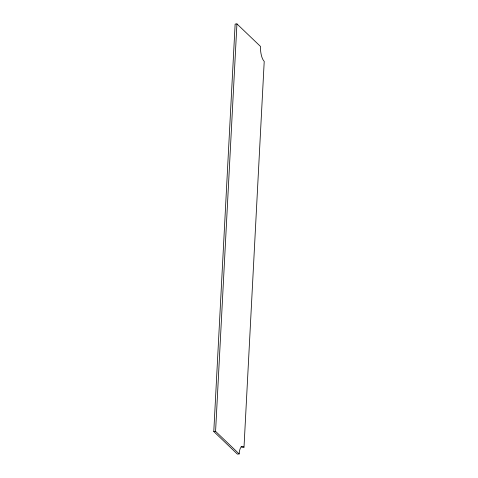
<?xml version="1.0" encoding="UTF-8"?>
<svg xmlns="http://www.w3.org/2000/svg" width="478" height="478" viewBox="0 0 478 478"><rect width="100%" height="100%" fill="white"/><g stroke="black" fill="none" stroke-linecap="round" stroke-linejoin="round"><path stroke-width="0.72" d="M213.78 431.532L235.134 24.073L236.933 23.9L260.528 46.468A11.627 4.171 84.5 0 0 264.22 61.387L244.007 447.163A11.627 4.171 84.5 0 0 239.173 453.927L237.375 454.1L213.78 431.532L215.578 431.359L239.173 453.927M215.578 431.359L236.933 23.9M244.007 447.163L242.203 447.336A11.627 4.171 84.5 0 0 241.079 446.649"/></g></svg>
